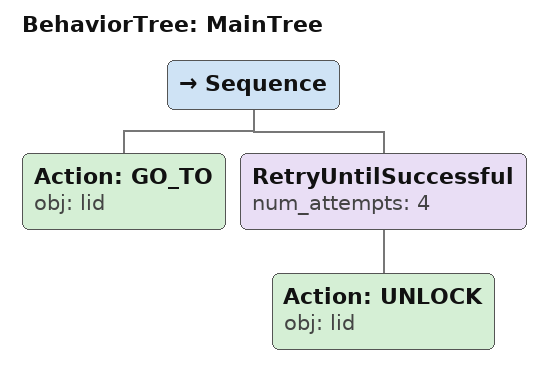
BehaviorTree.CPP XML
<root main_tree_to_execute="MainTree">
  <BehaviorTree ID="MainTree">
    <Sequence>
      <!-- Go to lid -->
      <Action ID="GO_TO" obj="lid" />
      <!-- Retry OPEN lid up to 4 attempts -->
      <RetryUntilSuccessful num_attempts="4">
        <!-- Open lid -->
        <Action ID="UNLOCK" obj="lid" />
      </RetryUntilSuccessful>
    </Sequence>
  </BehaviorTree>
</root>
